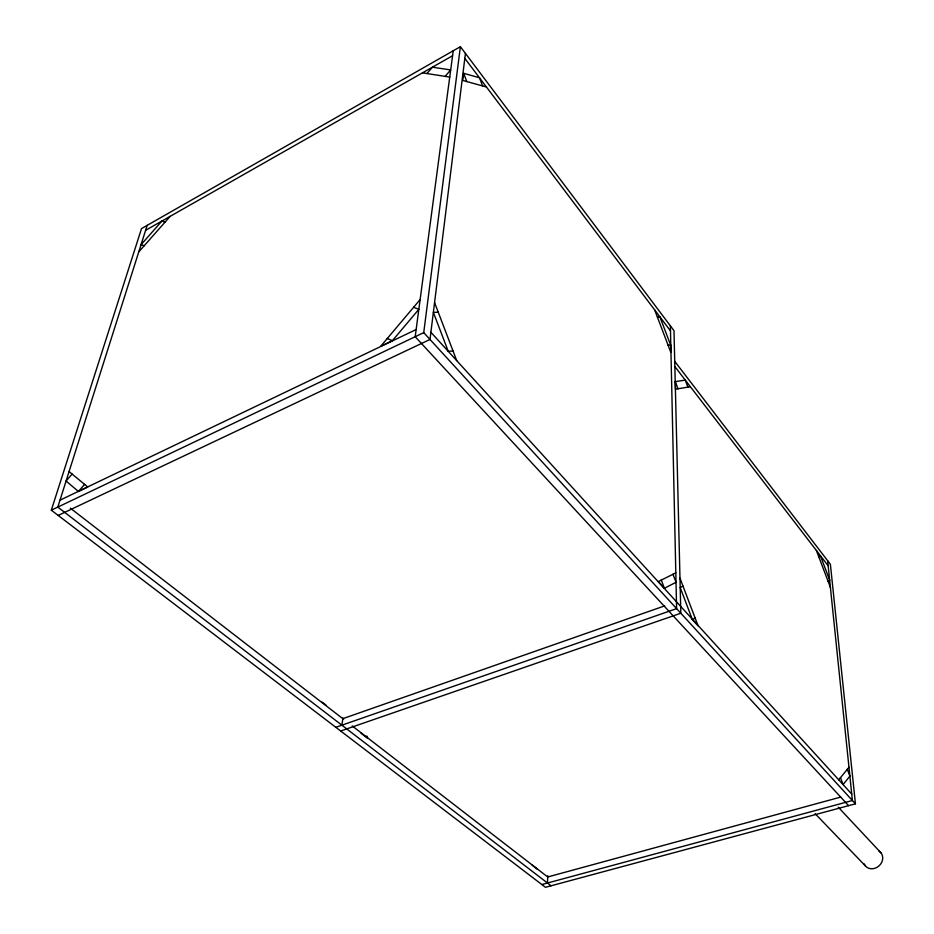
<?xml version="1.0" encoding="UTF-8"?>
<svg xmlns="http://www.w3.org/2000/svg" width="934" height="934" viewBox="0 0 934 934"><rect width="100%" height="100%" fill="white"/><g stroke="black" fill="none" stroke-linecap="round" stroke-linejoin="round"><path stroke-width="1.4" d="M547.476 883.015L547.768 875.742M482.609 85.94L479.504 77.791L463.649 73.284L462.762 80.452L486.439 86.99M465.436 53.401L430.002 339.462L58.2 515.44M855.439 803.812L423.732 332.632L460.392 46.7L141.513 228.585L51.323 510.186L545.468 887.3L855.439 803.812L830.384 564.276L674.733 361.353M453.235 50.786L415.186 336.707L848.597 805.657M341.879 725.181L342.918 717.989M147.187 225.339L57.803 507.104L551.083 885.782M838.732 779.797L848.971 767.281M420.125 299.557L380.687 346.304L392.385 340.688L418.852 309.317L413.599 307.286M445.086 76.401L450.69 69.933L432.454 67.201L426.931 73.552M84.585 484.361L78.433 491.471L66.081 481.022L72.128 474.052M141.186 244.51L161.956 221.019L164.956 222.222M138.921 251.713L170.128 216.373M828.178 581.52L829.766 580.399L820.367 555.637L818.733 556.664M682.999 586.108L680.209 587.579L692.386 619.639L695.118 618.004M145.611 230.313L452.57 55.725M675.819 572.846L658.318 581.578L664.413 588.268L676.041 582.291L672.982 574.258M59.998 500.18L416.144 329.527M78.456 491.436L87.761 486.976L69.081 471.577M51.323 510.186L423.732 332.632M342.825 718.666L664.716 605.862M335.808 727.294L676.601 608.629L670.379 325.849M340.665 731.007L680.828 613.229L673.986 330.659L460.392 46.7M840.705 797.087L547.721 876.968L352.258 725.963M541.848 884.545L852.403 800.508L827.629 560.68M690.343 386.711L675.492 389.198L675.305 381.644L685.264 380.091L687.938 387.12M668.149 345.335L670.659 345.113L670.822 352.387L654.699 309.983M453.037 350.986L448.238 351.336L433.364 312.353L438.244 312.236M657.384 317.023L659.941 316.918L670.659 345.113M422.518 72.864L449.733 77.09M387.248 338.493L392.385 340.688M141.197 244.521L144.128 245.817M322.078 702.099L326.071 705.193M70.307 508.143L343.607 719.273M532.263 865.258L537.435 869.262M361.084 733.272L367.716 738.385L366.817 736.027M815.149 813.712L865.468 865.958M838.277 807.186L880.89 852.754M430.889 332.282L851.738 794.087M692.386 619.639L698.13 625.943L679.975 578.169M674.862 366.583L828.154 565.759M464.817 58.352L670.484 330.893M434.567 302.581L456.714 360.629M816.386 550.476L830.524 587.708M847.301 769.312L849.893 776.131L843.098 784.583L840.46 777.648M675.305 381.644L678.026 388.801M661.284 580.061L664.413 588.268M463.649 73.284L466.813 81.597M879.163 851.259A10.157 8.721 -42.2 0 1 878.812 866.075A10.157 8.721 -42.2 0 1 864.289 864.008"/></g></svg>
